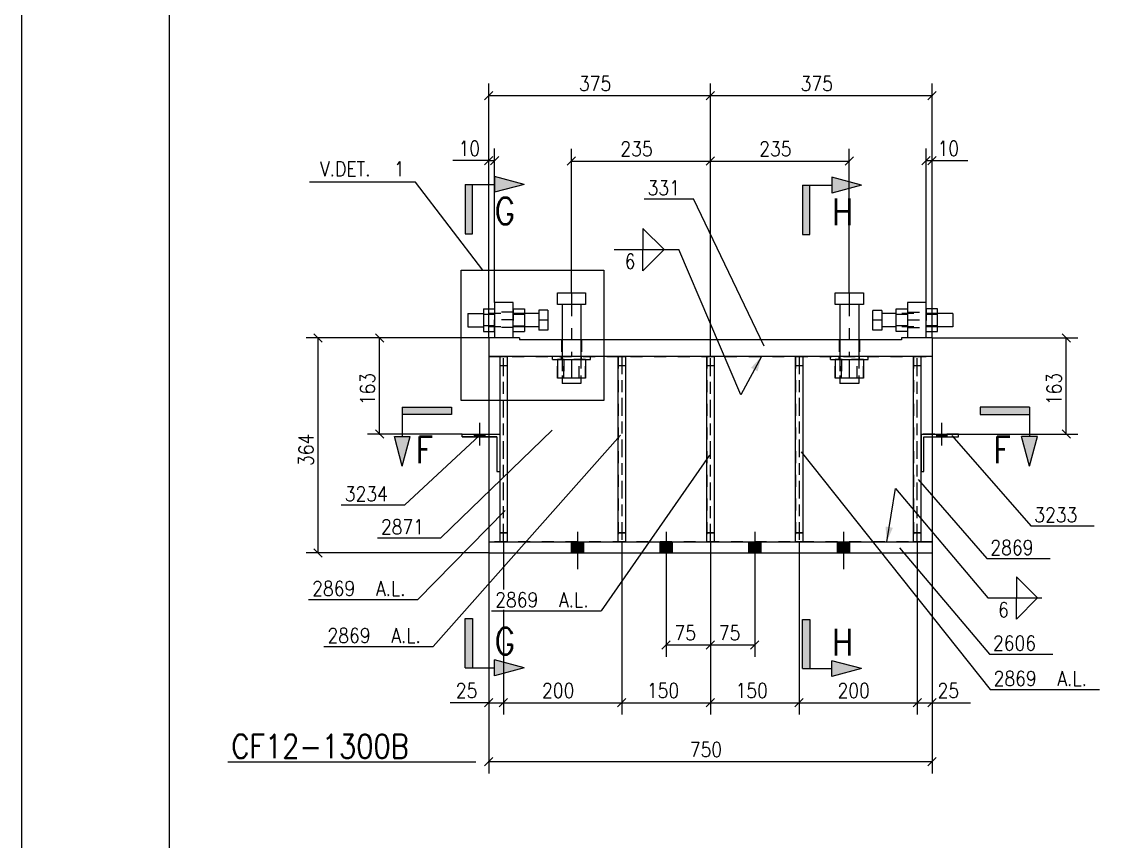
# Model space of a CAD drawing. Header units: millimetres. Extents: x 2 to 845, y 5 to 599.
# Drawn here: x 4 to 186.4, y 148.6 to 287.2 of the extents above; entities that cross this region are included whole.
import ezdxf

# ---------------------------------------------------------------- set-up
doc = ezdxf.new("R2010")
doc.units = ezdxf.units.MM
for name, pattern in [('XKITLINE00', [0]), ('XKITLINE02', [4, 2, -2]), ('XKITLINE06', [7, 3, -1, 2, -1])]:
    doc.linetypes.add(name, pattern=pattern)
for name, color, linetype, lineweight in [('Corte', 7, 'Continuous', 0), ('Cota', 4, 'Continuous', 0), ('Marca da peça', 2, 'Continuous', 0), ('Objeto gráfico', 3, 'Continuous', 0), ('Outro tipo de objeto', 7, 'Continuous', 0), ('Parafuso', 3, 'Continuous', 0), ('Peça', 2, 'Continuous', 0), ('Solda', 1, 'Continuous', 0), ('Texto', 7, 'Continuous', 0)]:
    doc.layers.add(name, color=color, linetype=linetype, lineweight=lineweight)
doc.styles.add('ROMANS', font='ROMANS__.TTF')
doc.styles.add('SIMPLEX', font='SIMPLEX_.TTF')

# ---------------------------------------------------------------- blocks, each defined once
blk = doc.blocks.new('*A476')
at = {"layer": 'Peça', "color": 4, "linetype": 'XKITLINE00', "lineweight": 0}
for p, q in [((156.2, 217.44), (162.55, 217.44)), ((156.2, 217.44), (156.2, 211.09)), ((162.55, 216.96), (162.55, 217.44)), ((156.68, 216.96), (162.55, 216.96)), ((156.68, 211.09), (156.68, 216.96)), ((156.2, 211.09), (156.68, 211.09))]:
    blk.add_line(p, q, dxfattribs=at)
at = {"layer": 'Peça', "color": 7, "linetype": 'XKITLINE02', "lineweight": 0}
for p, q in [((162.55, 217.44), (156.2, 217.44)), ((156.68, 216.96), (162.55, 216.96)), ((156.2, 211.09), (156.68, 211.09))]:
    blk.add_line(p, q, dxfattribs=at)
blk = doc.blocks.new('*A477')
at = {"layer": 'Peça', "color": 4, "linetype": 'XKITLINE00', "lineweight": 0}
for p, q in [((78.59, 217.44), (78.59, 217.44)), ((78.59, 216.96), (78.59, 217.44)), ((78.59, 217.44), (84.94, 217.44)), ((84.94, 217.44), (84.94, 217.44)), ((84.94, 217.44), (84.94, 211.09)), ((78.59, 216.96), (78.59, 216.96)), ((78.59, 216.96), (84.46, 216.96)), ((84.46, 216.96), (84.46, 216.96)), ((84.46, 216.96), (84.46, 211.09)), ((84.46, 211.09), (84.46, 211.09)), ((84.46, 211.09), (84.94, 211.09))]:
    blk.add_line(p, q, dxfattribs=at)
at = {"layer": 'Peça', "color": 7, "linetype": 'XKITLINE02', "lineweight": 0}
for p, q in [((78.59, 217.44), (84.94, 217.44)), ((84.46, 216.96), (78.59, 216.96)), ((84.46, 211.09), (84.94, 211.09))]:
    blk.add_line(p, q, dxfattribs=at)
blk = doc.blocks.new('*A478')
at = {"layer": 'Peça', "color": 7, "linetype": 'XKITLINE02', "lineweight": 0}
for p, q in [((141.68, 239.34), (141.68, 241.34)), ((141.68, 241.34), (146.45, 241.34)), ((144.07, 241.34), (144.07, 239.34)), ((146.45, 241.34), (146.45, 239.34)), ((146.45, 239.34), (141.68, 239.34)), ((142.48, 239.34), (142.48, 226.01)), ((145.65, 239.34), (145.65, 226.01)), ((145.65, 226.01), (142.48, 226.01))]:
    blk.add_line(p, q, dxfattribs=at)
blk = doc.blocks.new('*A479')
at = {"layer": 'Peça', "color": 7, "linetype": 'XKITLINE02', "lineweight": 0}
for p, q in [((141.68, 226.89), (141.68, 230.06)), ((146.45, 230.06), (141.68, 230.06)), ((142.77, 230.06), (142.77, 226.89)), ((144.07, 230.06), (144.07, 226.89)), ((145.37, 226.89), (145.37, 230.06)), ((146.45, 226.89), (146.45, 230.06)), ((146.45, 226.89), (141.68, 226.89))]:
    blk.add_line(p, q, dxfattribs=at)
blk = doc.blocks.new('*A480')
at = {"layer": 'Peça', "color": 7, "linetype": 'XKITLINE02', "lineweight": 0}
for p, q in [((140.87, 230.06), (140.87, 230.54)), ((147.27, 230.53), (140.87, 230.54)), ((140.87, 230.06), (147.27, 230.06)), ((142.37, 230.06), (142.37, 230.54)), ((145.77, 230.06), (145.77, 230.53)), ((147.27, 230.06), (147.27, 230.53))]:
    blk.add_line(p, q, dxfattribs=at)
blk = doc.blocks.new('*A481')
at = {"layer": 'Peça', "color": 4, "linetype": 'XKITLINE00', "lineweight": 0}
for p, q in [((141.68, 239.34), (141.68, 241.34)), ((141.68, 241.34), (146.45, 241.34)), ((144.07, 241.34), (144.07, 239.34)), ((146.45, 241.34), (146.45, 239.34)), ((146.45, 239.34), (141.68, 239.34)), ((142.48, 239.34), (142.48, 233.34)), ((145.65, 239.34), (145.65, 233.34)), ((142.48, 230.54), (142.48, 230.54)), ((142.48, 230.06), (142.48, 230.06)), ((145.65, 230.54), (145.65, 230.53)), ((142.48, 226.89), (142.48, 226.01)), ((145.65, 226.89), (145.65, 226.01)), ((145.65, 226.01), (142.48, 226.01))]:
    blk.add_line(p, q, dxfattribs=at)
at = {"layer": 'Peça', "color": 7, "linetype": 'XKITLINE02', "lineweight": 0}
for p, q in [((142.48, 233.34), (142.48, 230.54)), ((145.65, 233.34), (145.65, 230.54)), ((142.48, 230.54), (142.48, 230.06)), ((142.48, 230.06), (142.48, 226.89)), ((145.65, 230.53), (145.65, 226.89))]:
    blk.add_line(p, q, dxfattribs=at)
blk = doc.blocks.new('*A482')
at = {"layer": 'Peça', "color": 4, "linetype": 'XKITLINE00', "lineweight": 0}
for p, q in [((141.68, 230.06), (141.68, 226.89)), ((142.84, 230.06), (141.68, 230.06)), ((144.07, 230.06), (144.07, 226.89)), ((146.45, 230.06), (146.45, 226.89)), ((146.45, 226.89), (141.68, 226.89))]:
    blk.add_line(p, q, dxfattribs=at)
at = {"layer": 'Peça', "color": 7, "linetype": 'XKITLINE02', "lineweight": 0}
for p, q in [((142.77, 226.89), (142.77, 230.06)), ((146.45, 230.06), (142.84, 230.06)), ((145.37, 226.89), (145.37, 230.06)), ((146.45, 230.06), (146.45, 230.06)), ((146.45, 230.06), (146.45, 230.06))]:
    blk.add_line(p, q, dxfattribs=at)
blk = doc.blocks.new('*A483')
at = {"layer": 'Peça', "color": 4, "linetype": 'XKITLINE00', "lineweight": 0}
for p, q in [((140.87, 230.06), (140.87, 230.54)), ((140.87, 230.06), (147.27, 230.06)), ((147.27, 230.53), (142.84, 230.54)), ((147.27, 230.06), (147.27, 230.53))]:
    blk.add_line(p, q, dxfattribs=at)
at = {"layer": 'Peça', "color": 7, "linetype": 'XKITLINE02', "lineweight": 0}
for p, q in [((142.84, 230.54), (140.87, 230.54)), ((142.37, 230.06), (142.37, 230.54)), ((145.77, 230.06), (145.77, 230.53))]:
    blk.add_line(p, q, dxfattribs=at)
blk = doc.blocks.new('*A484')
at = {"layer": 'Peça', "color": 7, "linetype": 'XKITLINE02', "lineweight": 0}
for p, q in [((94.68, 239.34), (94.68, 241.34)), ((94.68, 241.34), (99.45, 241.34)), ((97.07, 241.34), (97.07, 239.34)), ((99.45, 241.34), (99.45, 239.34)), ((99.45, 239.34), (94.68, 239.34)), ((95.48, 239.34), (95.48, 226.01)), ((98.65, 239.34), (98.65, 226.01)), ((98.65, 226.01), (95.48, 226.01))]:
    blk.add_line(p, q, dxfattribs=at)
blk = doc.blocks.new('*A485')
at = {"layer": 'Peça', "color": 7, "linetype": 'XKITLINE02', "lineweight": 0}
for p, q in [((94.68, 226.89), (94.68, 230.06)), ((99.45, 230.06), (94.68, 230.06)), ((95.77, 230.06), (95.77, 226.89)), ((97.07, 230.06), (97.07, 226.89)), ((98.37, 226.89), (98.37, 230.06)), ((99.45, 226.89), (99.45, 230.06)), ((99.45, 226.89), (94.68, 226.89))]:
    blk.add_line(p, q, dxfattribs=at)
blk = doc.blocks.new('*A486')
at = {"layer": 'Peça', "color": 7, "linetype": 'XKITLINE02', "lineweight": 0}
for p, q in [((93.87, 230.06), (93.87, 230.54)), ((100.27, 230.53), (93.87, 230.54)), ((93.87, 230.06), (100.27, 230.06)), ((95.37, 230.06), (95.37, 230.54)), ((98.77, 230.06), (98.77, 230.53)), ((100.27, 230.06), (100.27, 230.53))]:
    blk.add_line(p, q, dxfattribs=at)
blk = doc.blocks.new('*A487')
at = {"layer": 'Peça', "color": 4, "linetype": 'XKITLINE00', "lineweight": 0}
for p, q in [((94.68, 239.34), (94.68, 241.34)), ((94.68, 241.34), (99.45, 241.34)), ((97.07, 241.34), (97.07, 239.34)), ((99.45, 241.34), (99.45, 239.34)), ((99.45, 239.34), (94.68, 239.34)), ((95.48, 239.34), (95.48, 233.34)), ((98.65, 239.34), (98.65, 233.34)), ((95.48, 230.54), (95.48, 230.54)), ((95.48, 230.06), (95.48, 230.06)), ((98.65, 230.54), (98.65, 230.53)), ((95.48, 226.89), (95.48, 226.01)), ((98.65, 226.89), (98.65, 226.01)), ((98.65, 226.01), (95.48, 226.01))]:
    blk.add_line(p, q, dxfattribs=at)
at = {"layer": 'Peça', "color": 7, "linetype": 'XKITLINE02', "lineweight": 0}
for p, q in [((95.48, 233.34), (95.48, 230.54)), ((98.65, 233.34), (98.65, 230.54)), ((95.48, 230.54), (95.48, 230.06)), ((95.48, 230.06), (95.48, 226.89)), ((98.65, 230.53), (98.65, 226.89))]:
    blk.add_line(p, q, dxfattribs=at)
blk = doc.blocks.new('*A488')
at = {"layer": 'Peça', "color": 4, "linetype": 'XKITLINE00', "lineweight": 0}
for p, q in [((94.68, 230.06), (94.68, 226.89)), ((95.84, 230.06), (94.68, 230.06)), ((97.07, 230.06), (97.07, 226.89)), ((99.45, 230.06), (99.45, 226.89)), ((99.45, 226.89), (94.68, 226.89))]:
    blk.add_line(p, q, dxfattribs=at)
at = {"layer": 'Peça', "color": 7, "linetype": 'XKITLINE02', "lineweight": 0}
for p, q in [((95.77, 226.89), (95.77, 230.06)), ((99.45, 230.06), (95.84, 230.06)), ((98.37, 226.89), (98.37, 230.06)), ((99.45, 230.06), (99.45, 230.06)), ((99.45, 230.06), (99.45, 230.06))]:
    blk.add_line(p, q, dxfattribs=at)
blk = doc.blocks.new('*A489')
at = {"layer": 'Peça', "color": 4, "linetype": 'XKITLINE00', "lineweight": 0}
for p, q in [((93.87, 230.06), (93.87, 230.54)), ((93.87, 230.06), (100.27, 230.06)), ((100.27, 230.53), (94.8, 230.54)), ((100.27, 230.06), (100.27, 230.53))]:
    blk.add_line(p, q, dxfattribs=at)
at = {"layer": 'Peça', "color": 7, "linetype": 'XKITLINE02', "lineweight": 0}
for p, q in [((94.8, 230.54), (93.87, 230.54)), ((95.37, 230.06), (95.37, 230.54)), ((98.77, 230.06), (98.77, 230.53))]:
    blk.add_line(p, q, dxfattribs=at)
blk = doc.blocks.new('*A490')
at = {"layer": 'Peça', "color": 4, "linetype": 'XKITLINE00', "lineweight": 0}
for p, q in [((83.06, 199.24), (158.06, 199.24)), ((83.06, 199.24), (83.06, 197.34)), ((158.06, 199.24), (158.06, 197.34)), ((83.06, 197.34), (158.06, 197.34))]:
    blk.add_line(p, q, dxfattribs=at)
blk = doc.blocks.new('*A491')
at = {"layer": 'Peça', "color": 4, "linetype": 'XKITLINE00', "lineweight": 0}
for p, q in [((84.94, 230.54), (84.94, 217.44)), ((86.19, 230.54), (84.94, 230.54)), ((86.19, 230.54), (86.19, 199.24)), ((84.94, 211.09), (84.94, 199.24)), ((86.19, 199.24), (84.94, 199.24))]:
    blk.add_line(p, q, dxfattribs=at)
at = {"layer": 'Peça', "color": 7, "linetype": 'XKITLINE02', "lineweight": 0}
for p, q in [((84.94, 229.04), (86.19, 229.04)), ((84.94, 217.44), (84.94, 211.09)), ((84.94, 200.74), (86.19, 200.74))]:
    blk.add_line(p, q, dxfattribs=at)
blk = doc.blocks.new('*A492')
at = {"layer": 'Peça', "color": 4, "linetype": 'XKITLINE00', "lineweight": 0}
for p, q in [((87.21, 238.61), (89.11, 238.61)), ((89.11, 237.65), (87.21, 237.65)), ((89.11, 238.61), (89.11, 234.76)), ((87.21, 235.73), (89.11, 235.73)), ((87.21, 234.76), (89.11, 234.76))]:
    blk.add_line(p, q, dxfattribs=at)
at = {"layer": 'Peça', "color": 7, "linetype": 'XKITLINE02', "lineweight": 0}
blk.add_line((87.21, 238.61), (87.21, 234.76), dxfattribs=at)
blk = doc.blocks.new('*A493')
at = {"layer": 'Peça', "color": 4, "linetype": 'XKITLINE00', "lineweight": 0}
for p, q in [((87.21, 239.69), (84.06, 239.69)), ((84.06, 239.69), (84.06, 233.69)), ((87.21, 233.69), (87.21, 239.69))]:
    blk.add_line(p, q, dxfattribs=at)
at = {"layer": 'Peça', "color": 7, "linetype": 'XKITLINE02', "lineweight": 0}
blk.add_line((87.21, 233.69), (84.06, 233.69), dxfattribs=at)
blk = doc.blocks.new('*A494')
at = {"layer": 'Peça', "color": 4, "linetype": 'XKITLINE00', "lineweight": 0}
for p, q in [((82.16, 238.61), (82.16, 234.76)), ((82.16, 238.61), (84.06, 238.61)), ((84.06, 237.65), (82.16, 237.65)), ((84.06, 235.73), (82.16, 235.73)), ((82.16, 234.76), (84.06, 234.76))]:
    blk.add_line(p, q, dxfattribs=at)
at = {"layer": 'Peça', "color": 7, "linetype": 'XKITLINE02', "lineweight": 0}
blk.add_line((84.06, 234.76), (84.06, 238.61), dxfattribs=at)
blk = doc.blocks.new('*A495')
at = {"layer": 'Peça', "color": 4, "linetype": 'XKITLINE00', "lineweight": 0}
for p, q in [((79.56, 237.8), (82.16, 237.8)), ((79.56, 237.8), (79.56, 235.58)), ((91.56, 237.8), (89.11, 237.8)), ((91.56, 238.36), (91.56, 235.02)), ((93.06, 238.36), (91.56, 238.36)), ((93.06, 238.36), (93.06, 235.02)), ((79.56, 235.58), (82.16, 235.58)), ((91.56, 235.58), (89.11, 235.58)), ((93.06, 236.69), (91.56, 236.69)), ((93.06, 235.02), (91.56, 235.02))]:
    blk.add_line(p, q, dxfattribs=at)
at = {"layer": 'Peça', "color": 7, "linetype": 'XKITLINE02', "lineweight": 0}
for p, q in [((89.11, 237.8), (82.16, 237.8)), ((89.11, 235.58), (82.16, 235.58))]:
    blk.add_line(p, q, dxfattribs=at)
blk = doc.blocks.new('*A496')
at = {"layer": 'Peça', "color": 4, "linetype": 'XKITLINE00', "lineweight": 0}
for p, q in [((148.07, 235.02), (148.07, 238.35)), ((149.57, 238.35), (148.07, 238.35)), ((149.57, 238.35), (149.57, 235.02)), ((152.02, 237.8), (149.57, 237.8)), ((161.57, 237.8), (158.97, 237.8)), ((161.57, 237.8), (161.57, 235.58)), ((149.57, 236.69), (148.07, 236.69)), ((152.02, 235.58), (149.57, 235.58)), ((161.57, 235.58), (158.97, 235.58)), ((149.57, 235.02), (148.07, 235.02))]:
    blk.add_line(p, q, dxfattribs=at)
at = {"layer": 'Peça', "color": 7, "linetype": 'XKITLINE02', "lineweight": 0}
for p, q in [((158.97, 237.8), (152.02, 237.8)), ((158.97, 235.58), (152.02, 235.58))]:
    blk.add_line(p, q, dxfattribs=at)
blk = doc.blocks.new('*A497')
at = {"layer": 'Peça', "color": 4, "linetype": 'XKITLINE00', "lineweight": 0}
for p, q in [((83.06, 230.54), (83.06, 217.44)), ((158.06, 230.54), (158.06, 217.44)), ((83.06, 216.96), (83.06, 199.24)), ((158.06, 216.96), (158.06, 199.24))]:
    blk.add_line(p, q, dxfattribs=at)
at = {"layer": 'Peça', "color": 7, "linetype": 'XKITLINE02', "lineweight": 0}
for p, q in [((83.06, 230.54), (158.06, 230.54)), ((83.06, 217.44), (83.06, 216.96)), ((158.06, 217.44), (158.06, 216.96)), ((158.06, 199.24), (83.06, 199.24))]:
    blk.add_line(p, q, dxfattribs=at)
blk = doc.blocks.new('*A498')
at = {"layer": 'Peça', "color": 7, "linetype": 'XKITLINE02', "lineweight": 0}
for p, q in [((119.94, 230.54), (119.94, 199.24)), ((119.94, 230.54), (121.19, 230.54)), ((121.19, 230.54), (121.19, 199.24)), ((119.94, 229.04), (121.19, 229.04)), ((121.19, 200.74), (119.94, 200.74)), ((121.19, 199.24), (119.94, 199.24))]:
    blk.add_line(p, q, dxfattribs=at)
blk = doc.blocks.new('*A499')
at = {"layer": 'Peça', "color": 4, "linetype": 'XKITLINE00', "lineweight": 0}
for p, q in [((158.97, 238.61), (157.07, 238.61)), ((158.97, 237.65), (157.07, 237.65)), ((158.97, 234.76), (158.97, 238.61)), ((158.97, 235.72), (157.07, 235.72)), ((157.07, 234.76), (158.97, 234.76))]:
    blk.add_line(p, q, dxfattribs=at)
at = {"layer": 'Peça', "color": 7, "linetype": 'XKITLINE02', "lineweight": 0}
blk.add_line((157.07, 238.61), (157.07, 234.76), dxfattribs=at)
blk = doc.blocks.new('*A500')
at = {"layer": 'Peça', "color": 4, "linetype": 'XKITLINE00', "lineweight": 0}
for p, q in [((157.07, 239.69), (153.92, 239.69)), ((153.92, 239.69), (153.92, 233.69)), ((157.07, 233.69), (157.07, 239.69))]:
    blk.add_line(p, q, dxfattribs=at)
at = {"layer": 'Peça', "color": 7, "linetype": 'XKITLINE02', "lineweight": 0}
blk.add_line((157.07, 233.69), (153.92, 233.69), dxfattribs=at)
blk = doc.blocks.new('*A501')
at = {"layer": 'Peça', "color": 4, "linetype": 'XKITLINE00', "lineweight": 0}
for p, q in [((154.94, 199.24), (154.94, 230.54)), ((154.94, 230.54), (156.19, 230.54)), ((156.19, 230.54), (156.19, 199.24)), ((156.19, 199.24), (154.94, 199.24))]:
    blk.add_line(p, q, dxfattribs=at)
at = {"layer": 'Peça', "color": 7, "linetype": 'XKITLINE02', "lineweight": 0}
for p, q in [((154.94, 229.04), (156.19, 229.04)), ((154.94, 200.74), (156.19, 200.74))]:
    blk.add_line(p, q, dxfattribs=at)
blk = doc.blocks.new('*A502')
at = {"layer": 'Peça', "color": 4, "linetype": 'XKITLINE00', "lineweight": 0}
for p, q in [((134.94, 199.24), (134.94, 230.54)), ((134.94, 230.54), (136.19, 230.54)), ((136.19, 230.54), (136.19, 199.24)), ((136.19, 199.24), (134.94, 199.24))]:
    blk.add_line(p, q, dxfattribs=at)
at = {"layer": 'Peça', "color": 7, "linetype": 'XKITLINE02', "lineweight": 0}
for p, q in [((134.94, 229.04), (136.19, 229.04)), ((134.94, 200.74), (136.19, 200.74))]:
    blk.add_line(p, q, dxfattribs=at)
blk = doc.blocks.new('*A503')
at = {"layer": 'Peça', "color": 4, "linetype": 'XKITLINE00', "lineweight": 0}
for p, q in [((119.94, 199.24), (119.94, 230.54)), ((119.94, 230.54), (121.19, 230.54)), ((121.19, 230.54), (121.19, 199.24)), ((121.19, 199.24), (119.94, 199.24))]:
    blk.add_line(p, q, dxfattribs=at)
at = {"layer": 'Peça', "color": 7, "linetype": 'XKITLINE02', "lineweight": 0}
for p, q in [((119.94, 229.04), (121.19, 229.04)), ((119.94, 200.74), (121.19, 200.74))]:
    blk.add_line(p, q, dxfattribs=at)
blk = doc.blocks.new('*A504')
at = {"layer": 'Peça', "color": 7, "linetype": 'XKITLINE02', "lineweight": 0}
for p, q in [((134.94, 230.54), (134.94, 199.24)), ((134.94, 230.54), (136.19, 230.54)), ((136.19, 230.54), (136.19, 199.24)), ((134.94, 229.04), (136.19, 229.04)), ((136.19, 200.74), (134.94, 200.74)), ((136.19, 199.24), (134.94, 199.24))]:
    blk.add_line(p, q, dxfattribs=at)
blk = doc.blocks.new('*A505')
at = {"layer": 'Peça', "color": 4, "linetype": 'XKITLINE00', "lineweight": 0}
for p, q in [((104.94, 199.24), (104.94, 230.54)), ((104.94, 230.54), (106.19, 230.54)), ((106.19, 230.54), (106.19, 199.24)), ((106.19, 199.24), (104.94, 199.24))]:
    blk.add_line(p, q, dxfattribs=at)
at = {"layer": 'Peça', "color": 7, "linetype": 'XKITLINE02', "lineweight": 0}
for p, q in [((104.94, 229.04), (106.19, 229.04)), ((104.94, 200.74), (106.19, 200.74))]:
    blk.add_line(p, q, dxfattribs=at)
blk = doc.blocks.new('*A506')
at = {"layer": 'Peça', "color": 7, "linetype": 'XKITLINE02', "lineweight": 0}
for p, q in [((104.94, 230.54), (104.94, 199.24)), ((104.94, 230.54), (106.19, 230.54)), ((106.19, 230.54), (106.19, 199.24)), ((104.94, 229.04), (106.19, 229.04)), ((106.19, 200.74), (104.94, 200.74)), ((106.19, 199.24), (104.94, 199.24))]:
    blk.add_line(p, q, dxfattribs=at)
blk = doc.blocks.new('*A507')
at = {"layer": 'Peça', "color": 7, "linetype": 'XKITLINE02', "lineweight": 0}
for p, q in [((84.94, 230.54), (84.94, 199.24)), ((84.94, 230.54), (86.19, 230.54)), ((86.19, 230.54), (86.19, 199.24)), ((84.94, 229.04), (86.19, 229.04)), ((86.19, 200.74), (84.94, 200.74)), ((86.19, 199.24), (84.94, 199.24))]:
    blk.add_line(p, q, dxfattribs=at)
blk = doc.blocks.new('*A508')
at = {"layer": 'Peça', "color": 4, "linetype": 'XKITLINE00', "lineweight": 0}
for p, q in [((88.26, 233.69), (83.06, 233.69)), ((83.06, 233.69), (83.06, 230.54)), ((88.26, 233.69), (88.26, 233.34)), ((158.06, 233.69), (152.87, 233.69)), ((152.87, 233.69), (152.87, 233.34)), ((158.06, 233.69), (158.06, 230.54)), ((152.87, 233.34), (88.26, 233.34)), ((158.06, 230.54), (83.06, 230.54))]:
    blk.add_line(p, q, dxfattribs=at)
blk = doc.blocks.new('*A509')
at = {"layer": 'Peça', "color": 7, "linetype": 'XKITLINE02', "lineweight": 0}
for p, q in [((154.94, 230.54), (154.94, 199.24)), ((154.94, 230.54), (156.19, 230.54)), ((156.19, 230.54), (156.19, 199.24)), ((154.94, 229.04), (156.19, 229.04)), ((156.19, 200.74), (154.94, 200.74)), ((156.19, 199.24), (154.94, 199.24))]:
    blk.add_line(p, q, dxfattribs=at)
blk = doc.blocks.new('*A510')
at = {"layer": 'Parafuso'}
for points in [[(99.11, 199.24), (99.11, 197.34), (97.01, 197.34), (97.01, 199.24)], [(99.11, 199.24), (99.11, 197.34), (97.01, 197.34), (97.01, 199.24)], [(114.11, 199.24), (114.11, 197.34), (112.01, 197.34), (112.01, 199.24)], [(114.11, 199.24), (114.11, 197.34), (112.01, 197.34), (112.01, 199.24)], [(129.11, 199.24), (129.11, 197.34), (127.01, 197.34), (127.01, 199.24)], [(129.11, 199.24), (129.11, 197.34), (127.01, 197.34), (127.01, 199.24)], [(144.11, 199.24), (144.11, 197.34), (142.01, 197.34), (142.01, 199.24)], [(144.11, 199.24), (144.11, 197.34), (142.01, 197.34), (142.01, 199.24)]]:
    blk.add_hatch(color=7, dxfattribs=at).paths.add_polyline_path(points, flags=17)
at = {"layer": 'Parafuso', "color": 7, "linetype": 'XKITLINE00', "lineweight": 0}
for p, q in [((98.06, 200.92), (98.06, 194.57)), ((98.06, 200.92), (98.06, 194.57)), ((113.06, 200.92), (113.06, 194.57)), ((113.06, 200.92), (113.06, 194.57)), ((128.06, 200.92), (128.06, 194.57)), ((128.06, 200.92), (128.06, 194.57)), ((143.06, 200.92), (143.06, 194.57)), ((143.06, 200.92), (143.06, 194.57)), ((97.01, 199.24), (97.01, 197.34)), ((97.01, 199.24), (97.01, 197.34)), ((99.11, 199.24), (99.11, 197.34)), ((99.11, 199.24), (99.11, 197.34)), ((112.01, 199.24), (112.01, 197.34)), ((112.01, 199.24), (112.01, 197.34)), ((114.11, 199.24), (114.11, 197.34)), ((114.11, 199.24), (114.11, 197.34)), ((127.01, 199.24), (127.01, 197.34)), ((127.01, 199.24), (127.01, 197.34)), ((129.11, 199.24), (129.11, 197.34)), ((129.11, 199.24), (129.11, 197.34)), ((142.01, 199.24), (142.01, 197.34)), ((142.01, 199.24), (142.01, 197.34)), ((144.11, 199.24), (144.11, 197.34)), ((144.11, 199.24), (144.11, 197.34))]:
    blk.add_line(p, q, dxfattribs=at)
blk = doc.blocks.new('*A511')
at = {"layer": 'Parafuso', "color": 7, "linetype": 'XKITLINE02', "lineweight": 0}
for p, q in [((87.21, 238.03), (84.06, 238.03)), ((87.21, 236.73), (84.06, 236.73)), ((87.21, 235.43), (84.06, 235.43))]:
    blk.add_line(p, q, dxfattribs=at)
blk = doc.blocks.new('*A512')
at = {"layer": 'Parafuso', "color": 7, "linetype": 'XKITLINE02', "lineweight": 0}
for p, q in [((153.92, 238.03), (157.07, 238.03)), ((153.92, 236.73), (157.07, 236.73)), ((153.92, 235.43), (157.07, 235.43))]:
    blk.add_line(p, q, dxfattribs=at)
blk = doc.blocks.new('*A513')
at = {"layer": 'Parafuso', "color": 7, "linetype": 'XKITLINE02', "lineweight": 0}
for p, q in [((97.07, 239.34), (97.07, 230.54)), ((97.07, 239.34), (97.07, 230.54)), ((144.07, 239.34), (144.07, 230.54)), ((144.07, 239.34), (144.07, 230.54)), ((95.37, 233.34), (95.37, 230.54)), ((95.37, 233.34), (95.37, 230.54)), ((98.77, 233.34), (98.77, 230.54)), ((98.77, 233.34), (98.77, 230.54)), ((142.37, 233.34), (142.37, 230.54)), ((142.37, 233.34), (142.37, 230.54)), ((145.77, 233.34), (145.77, 230.54)), ((145.77, 233.34), (145.77, 230.54))]:
    blk.add_line(p, q, dxfattribs=at)
blk = doc.blocks.new('*A514')
at = {"layer": 'Peça', "color": 4, "linetype": 'XKITLINE00', "lineweight": 0}
for p, q in [((152.02, 234.76), (152.02, 238.61)), ((152.02, 238.61), (153.92, 238.61)), ((153.92, 237.65), (152.02, 237.65)), ((153.92, 235.72), (152.02, 235.72)), ((153.92, 234.76), (152.02, 234.76))]:
    blk.add_line(p, q, dxfattribs=at)
at = {"layer": 'Peça', "color": 7, "linetype": 'XKITLINE02', "lineweight": 0}
blk.add_line((153.92, 238.61), (153.92, 234.76), dxfattribs=at)
blk = doc.blocks.new('*A515')
at = {"layer": 'Parafuso'}
blk.add_hatch(color=7, dxfattribs=at).paths.add_polyline_path([(158.79, 216.96), (158.79, 217.44), (160.59, 217.44), (160.59, 216.96)], flags=17)
at = {"layer": 'Parafuso', "color": 7, "linetype": 'XKITLINE00', "lineweight": 0}
for p, q in [((159.69, 219.34), (159.69, 215.53)), ((158.79, 217.44), (158.79, 216.96)), ((160.59, 217.44), (160.59, 216.96))]:
    blk.add_line(p, q, dxfattribs=at)
blk = doc.blocks.new('*A516')
at = {"layer": 'Parafuso'}
blk.add_hatch(color=7, dxfattribs=at).paths.add_polyline_path([(80.59, 216.96), (80.59, 217.44), (82.39, 217.44), (82.39, 216.96)], flags=17)
at = {"layer": 'Parafuso', "color": 7, "linetype": 'XKITLINE00', "lineweight": 0}
for p, q in [((81.49, 219.34), (81.49, 215.53)), ((80.59, 217.44), (80.59, 216.96)), ((82.39, 217.44), (82.39, 216.96))]:
    blk.add_line(p, q, dxfattribs=at)
blk = doc.blocks.new('*A1231')
at = {"layer": 'Objeto gráfico', "color": 7, "linetype": 'XKITLINE06', "lineweight": 0}
blk.add_line((155.57, 199.24), (155.57, 230.54), dxfattribs=at)
blk = doc.blocks.new('*A1232')
at = {"layer": 'Objeto gráfico', "color": 7, "linetype": 'XKITLINE06', "lineweight": 0}
blk.add_line((135.57, 230.54), (135.57, 199.24), dxfattribs=at)
blk = doc.blocks.new('*A1233')
at = {"layer": 'Objeto gráfico', "color": 7, "linetype": 'XKITLINE06', "lineweight": 0}
blk.add_line((120.56, 199.24), (120.57, 230.54), dxfattribs=at)
blk = doc.blocks.new('*A1234')
at = {"layer": 'Objeto gráfico', "color": 7, "linetype": 'XKITLINE06', "lineweight": 0}
blk.add_line((105.57, 230.54), (105.57, 199.24), dxfattribs=at)
blk = doc.blocks.new('*A1235')
at = {"layer": 'Objeto gráfico', "color": 7, "linetype": 'XKITLINE06', "lineweight": 0}
blk.add_line((85.56, 199.24), (85.56, 230.54), dxfattribs=at)
blk = doc.blocks.new('*A1403')
at = {"layer": 'Cota', "color": 7, "linetype": 'XKITLINE00', "lineweight": 0}
for p, q in [((158.06, 233.69), (182.75, 233.69)), ((180.05, 234.39), (181.46, 232.98)), ((180.75, 217.44), (180.75, 233.69)), ((162.55, 217.44), (182.75, 217.44)), ((180.05, 218.14), (181.46, 216.73))]:
    blk.add_line(p, q, dxfattribs=at)
at = {"layer": 'Cota', "color": 3}
for p in [(180.75, 233.69), (180.75, 217.44)]:
    blk.add_point(p, dxfattribs=at)
at = {"layer": 'Cota', "color": 3, "style": 'SIMPLEX', "width": 0.85}
blk.add_text('163', height=2.5, rotation=90.0002, dxfattribs=at).set_placement((179.95, 222.31))
blk = doc.blocks.new('*A1404')
at = {"layer": 'Cota', "color": 7, "linetype": 'XKITLINE00', "lineweight": 0}
for p, q in [((155.57, 199.24), (155.57, 170.02)), ((158.06, 197.34), (158.06, 170.02)), ((156.27, 172.73), (154.86, 171.31)), ((155.57, 172.02), (158.06, 172.02)), ((158.77, 172.73), (157.36, 171.31)), ((158.06, 172.02), (164.58, 172.02)), ((158.06, 172.02), (164.58, 172.02))]:
    blk.add_line(p, q, dxfattribs=at)
at = {"layer": 'Cota', "color": 3}
for p in [(155.57, 172.02), (158.06, 172.02)]:
    blk.add_point(p, dxfattribs=at)
at = {"layer": 'Cota', "color": 3, "style": 'SIMPLEX', "width": 0.85}
blk.add_text('25', height=2.5, dxfattribs=at).set_placement((159, 172.82))
blk = doc.blocks.new('*A1405')
at = {"layer": 'Cota', "color": 7, "linetype": 'XKITLINE00', "lineweight": 0}
for p, q in [((83.06, 233.69), (83.06, 265.73)), ((84.06, 239.69), (84.06, 265.73)), ((83.06, 263.68), (77.01, 263.68)), ((83.06, 263.68), (77.01, 263.68)), ((83.77, 264.38), (82.36, 262.97)), ((83.06, 263.68), (84.06, 263.68)), ((84.77, 264.38), (83.36, 262.97))]:
    blk.add_line(p, q, dxfattribs=at)
at = {"layer": 'Cota', "color": 3}
for p in [(83.06, 263.68), (84.06, 263.68)]:
    blk.add_point(p, dxfattribs=at)
at = {"layer": 'Cota', "color": 3, "style": 'SIMPLEX', "width": 0.85}
blk.add_text('10', height=2.5, dxfattribs=at).set_placement((77.95, 264.48))
blk = doc.blocks.new('*A1406')
at = {"layer": 'Cota', "color": 7, "linetype": 'XKITLINE00', "lineweight": 0}
for p, q in [((121.27, 275.37), (119.86, 273.95)), ((120.57, 230.54), (120.57, 276.71)), ((158.77, 275.37), (157.36, 273.95)), ((158.06, 233.69), (158.06, 276.71)), ((120.57, 274.66), (158.06, 274.66))]:
    blk.add_line(p, q, dxfattribs=at)
at = {"layer": 'Cota', "color": 3}
for p in [(120.57, 274.66), (158.06, 274.66)]:
    blk.add_point(p, dxfattribs=at)
at = {"layer": 'Cota', "color": 3, "style": 'SIMPLEX', "width": 0.85}
blk.add_text('375', height=2.5, dxfattribs=at).set_placement((135.83, 275.46))
blk = doc.blocks.new('*A1407')
at = {"layer": 'Cota', "color": 7, "linetype": 'XKITLINE00', "lineweight": 0}
for p, q in [((83.77, 275.37), (82.36, 273.95)), ((83.06, 233.69), (83.06, 276.71)), ((121.27, 275.37), (119.86, 273.95)), ((120.57, 230.54), (120.57, 276.71)), ((83.06, 274.66), (120.57, 274.66))]:
    blk.add_line(p, q, dxfattribs=at)
at = {"layer": 'Cota', "color": 3}
for p in [(83.06, 274.66), (120.57, 274.66)]:
    blk.add_point(p, dxfattribs=at)
at = {"layer": 'Cota', "color": 3, "style": 'SIMPLEX', "width": 0.85}
blk.add_text('375', height=2.5, dxfattribs=at).set_placement((98.33, 275.46))
blk = doc.blocks.new('*A1408')
at = {"layer": 'Cota', "color": 7, "linetype": 'XKITLINE00', "lineweight": 0}
for p, q in [((120.57, 230.54), (120.57, 265.64)), ((144.07, 241.34), (144.07, 265.64)), ((121.27, 264.3), (119.86, 262.88)), ((120.57, 263.59), (144.07, 263.59)), ((144.77, 264.3), (143.36, 262.88))]:
    blk.add_line(p, q, dxfattribs=at)
at = {"layer": 'Cota', "color": 3}
for p in [(120.57, 263.59), (144.07, 263.59)]:
    blk.add_point(p, dxfattribs=at)
at = {"layer": 'Cota', "color": 3, "style": 'SIMPLEX', "width": 0.85}
blk.add_text('235', height=2.5, dxfattribs=at).set_placement((128.83, 264.39))
blk = doc.blocks.new('*A1409')
at = {"layer": 'Cota', "color": 7, "linetype": 'XKITLINE00', "lineweight": 0}
for p, q in [((97.07, 241.34), (97.07, 265.64)), ((120.57, 230.54), (120.57, 265.64)), ((97.77, 264.3), (96.36, 262.88)), ((97.07, 263.59), (120.57, 263.59)), ((121.27, 264.3), (119.86, 262.88))]:
    blk.add_line(p, q, dxfattribs=at)
at = {"layer": 'Cota', "color": 3}
for p in [(97.07, 263.59), (120.57, 263.59)]:
    blk.add_point(p, dxfattribs=at)
at = {"layer": 'Cota', "color": 3, "style": 'SIMPLEX', "width": 0.85}
blk.add_text('235', height=2.5, dxfattribs=at).set_placement((105.33, 264.39))
blk = doc.blocks.new('*A1410')
at = {"layer": 'Cota', "color": 7, "linetype": 'XKITLINE00', "lineweight": 0}
for p, q in [((157.07, 239.69), (157.07, 265.73)), ((158.06, 233.69), (158.06, 265.73)), ((157.77, 264.38), (156.36, 262.97)), ((157.07, 263.68), (158.06, 263.68)), ((158.77, 264.38), (157.36, 262.97)), ((158.06, 263.68), (164.12, 263.68)), ((158.06, 263.68), (164.12, 263.68))]:
    blk.add_line(p, q, dxfattribs=at)
at = {"layer": 'Cota', "color": 3}
for p in [(157.07, 263.68), (158.06, 263.68)]:
    blk.add_point(p, dxfattribs=at)
at = {"layer": 'Cota', "color": 3, "style": 'SIMPLEX', "width": 0.85}
blk.add_text('10', height=2.5, dxfattribs=at).set_placement((159, 264.48))
blk = doc.blocks.new('*A1411')
at = {"layer": 'Corte'}
for points in [[(68.44, 220.76), (68.44, 222.01), (76.77, 222.01)], [(76.77, 220.76), (68.44, 220.76), (76.77, 222.01)], [(166.21, 220.76), (166.21, 222.01), (174.54, 222.01)], [(174.54, 220.76), (166.21, 220.76), (174.54, 222.01)], [(68.44, 212.01), (67.1, 217.01), (69.78, 217.01)], [(174.54, 212.01), (173.2, 217.01), (175.88, 217.01)]]:
    blk.add_hatch(color=6, dxfattribs=at).paths.add_polyline_path(points, flags=17)
at = {"layer": 'Corte', "color": 6, "linetype": 'XKITLINE00', "lineweight": 0}
for p, q in [((68.44, 222.01), (76.77, 222.01)), ((68.44, 222.01), (68.44, 217.01)), ((76.77, 220.76), (68.44, 220.76)), ((76.77, 222.01), (76.77, 220.76)), ((174.54, 222.01), (166.21, 222.01)), ((166.21, 222.01), (166.21, 220.76)), ((166.21, 220.76), (174.54, 220.76)), ((174.54, 222.01), (174.54, 217.01)), ((67.1, 217.01), (69.78, 217.01)), ((68.44, 212.01), (67.1, 217.01)), ((68.44, 212.01), (69.78, 217.01)), ((175.88, 217.01), (173.2, 217.01)), ((174.54, 212.01), (173.2, 217.01)), ((174.54, 212.01), (175.88, 217.01))]:
    blk.add_line(p, q, dxfattribs=at)
at = {"layer": 'Corte', "color": 4, "style": 'ROMANS', "width": 0.85}
for p in [(70.69, 212.51), (168.41, 212.51)]:
    blk.add_text('F', height=4.5, dxfattribs=at).set_placement(p)
blk = doc.blocks.new('*A1412')
at = {"layer": 'Marca da peça', "color": 7, "linetype": 'XKITLINE00', "lineweight": 0}
for p, q in [((135.92, 214.46), (167.88, 174.25)), ((167.88, 174.25), (186.38, 174.25))]:
    blk.add_line(p, q, dxfattribs=at)
at = {"layer": 'Marca da peça', "color": 4, "style": 'ROMANS', "width": 0.85}
for s, p in [('2869', (168.48, 174.85)), ('A.L.', (179.27, 174.85))]:
    blk.add_text(s, height=2.5, dxfattribs=at).set_placement(p)
blk = doc.blocks.new('*A1413')
at = {"layer": 'Solda'}
blk.add_hatch(color=7, dxfattribs=at).paths.add_polyline_path([(150.41, 199.24), (150.19, 201.81), (151.43, 201.6)], flags=17)
at = {"layer": 'Solda', "color": 7, "linetype": 'XKITLINE00', "lineweight": 0}
for p, q in [((150.41, 199.24), (151.88, 208.23)), ((151.88, 208.23), (167.49, 189.73)), ((167.49, 189.73), (176.63, 189.73))]:
    blk.add_line(p, q, dxfattribs=at)
at = {"layer": 'Solda', "color": 3, "linetype": 'XKITLINE00', "lineweight": 0}
for p, q in [((175.91, 189.73), (172.34, 193.3)), ((172.34, 193.3), (172.34, 189.73)), ((172.34, 189.73), (175.91, 189.73)), ((172.34, 189.73), (175.91, 189.73)), ((175.91, 189.73), (172.34, 186.16)), ((172.34, 186.16), (172.34, 189.73))]:
    blk.add_line(p, q, dxfattribs=at)
at = {"layer": 'Solda', "color": 3, "style": 'ROMANS', "width": 0.85}
blk.add_text('6', height=2.5, dxfattribs=at).set_placement((169.24, 186.48))
blk = doc.blocks.new('*A1414')
at = {"layer": 'Solda'}
blk.add_hatch(color=7, dxfattribs=at).paths.add_polyline_path([(129.19, 230.54), (128.55, 228.04), (127.45, 228.64)], flags=17)
at = {"layer": 'Solda', "color": 3, "linetype": 'XKITLINE00', "lineweight": 0}
for p, q in [((112.73, 248.63), (109.16, 252.2)), ((109.16, 252.2), (109.16, 248.63)), ((109.16, 248.63), (112.73, 248.63)), ((109.16, 248.63), (112.73, 248.63)), ((112.73, 248.63), (109.16, 245.05)), ((109.16, 245.05), (109.16, 248.63))]:
    blk.add_line(p, q, dxfattribs=at)
at = {"layer": 'Solda', "color": 7, "linetype": 'XKITLINE00', "lineweight": 0}
for p, q in [((104.31, 248.63), (115.2, 248.63)), ((125.7, 224.08), (115.2, 248.63)), ((129.19, 230.54), (125.7, 224.08))]:
    blk.add_line(p, q, dxfattribs=at)
at = {"layer": 'Solda', "color": 3, "style": 'ROMANS', "width": 0.85}
blk.add_text('6', height=2.5, dxfattribs=at).set_placement((106.06, 245.38))
blk = doc.blocks.new('*A1415')
at = {"layer": 'Marca da peça', "color": 7, "linetype": 'XKITLINE00', "lineweight": 0}
for p, q in [((161.39, 217.17), (174.76, 201.95)), ((174.76, 201.95), (185.51, 201.95))]:
    blk.add_line(p, q, dxfattribs=at)
at = {"layer": 'Marca da peça', "color": 4, "style": 'ROMANS', "width": 0.85}
blk.add_text('3233', height=2.5, dxfattribs=at).set_placement((175.36, 202.55))
blk = doc.blocks.new('*A1416')
at = {"layer": 'Marca da peça', "color": 7, "linetype": 'XKITLINE00', "lineweight": 0}
for p in [(81.49, 217.22), (58.11, 205.49)]:
    blk.add_line(p, (68.85, 205.49), dxfattribs=at)
at = {"layer": 'Marca da peça', "color": 4, "style": 'ROMANS', "width": 0.85}
blk.add_text('3234', height=2.5, dxfattribs=at).set_placement((58.71, 206.09))
blk = doc.blocks.new('*A1417')
at = {"layer": 'Marca da peça', "color": 7, "linetype": 'XKITLINE00', "lineweight": 0}
for p, q in [((152.55, 198.2), (167.77, 180.24)), ((167.77, 180.24), (178.52, 180.24))]:
    blk.add_line(p, q, dxfattribs=at)
at = {"layer": 'Marca da peça', "color": 4, "style": 'ROMANS', "width": 0.85}
blk.add_text('2606', height=2.5, dxfattribs=at).set_placement((168.37, 180.84))
blk = doc.blocks.new('*A1418')
at = {"layer": 'Marca da peça', "color": 7, "linetype": 'XKITLINE00', "lineweight": 0}
for p in [(93.81, 218.07), (64.23, 199.91)]:
    blk.add_line(p, (74.98, 199.91), dxfattribs=at)
at = {"layer": 'Marca da peça', "color": 4, "style": 'ROMANS', "width": 0.85}
blk.add_text('2871', height=2.5, dxfattribs=at).set_placement((64.83, 200.51))
blk = doc.blocks.new('*A1419')
at = {"layer": 'Marca da peça', "color": 7, "linetype": 'XKITLINE00', "lineweight": 0}
for p, q in [((155.69, 209.74), (167.33, 196.39)), ((167.33, 196.39), (178.07, 196.39))]:
    blk.add_line(p, q, dxfattribs=at)
at = {"layer": 'Marca da peça', "color": 4, "style": 'ROMANS', "width": 0.85}
blk.add_text('2869', height=2.5, dxfattribs=at).set_placement((167.93, 196.99))
blk = doc.blocks.new('*A1420')
at = {"layer": 'Marca da peça', "color": 7, "linetype": 'XKITLINE00', "lineweight": 0}
for p in [(109.34, 257.2), (129.65, 232.29)]:
    blk.add_line(p, (117.7, 257.2), dxfattribs=at)
at = {"layer": 'Marca da peça', "color": 4, "style": 'ROMANS', "width": 0.85}
blk.add_text('331', height=2.5, dxfattribs=at).set_placement((109.94, 257.8))
blk = doc.blocks.new('*A1421')
at = {"layer": 'Cota', "color": 7, "linetype": 'XKITLINE00', "lineweight": 0}
for p, q in [((85.56, 199.24), (85.56, 191.16)), ((83.06, 197.34), (83.06, 170.02)), ((85.56, 187.7), (85.56, 170.02)), ((83.06, 172.02), (76.55, 172.02)), ((83.06, 172.02), (76.55, 172.02)), ((83.77, 172.73), (82.36, 171.31)), ((83.06, 172.02), (85.56, 172.02)), ((86.27, 172.73), (84.86, 171.31))]:
    blk.add_line(p, q, dxfattribs=at)
at = {"layer": 'Cota', "color": 3}
for p in [(83.06, 172.02), (85.56, 172.02)]:
    blk.add_point(p, dxfattribs=at)
at = {"layer": 'Cota', "color": 3, "style": 'SIMPLEX', "width": 0.85}
blk.add_text('25', height=2.5, dxfattribs=at).set_placement((77.49, 172.82))
blk = doc.blocks.new('*A1422')
at = {"layer": 'Cota', "color": 7, "linetype": 'XKITLINE00', "lineweight": 0}
for p, q in [((120.56, 199.24), (120.56, 170.02)), ((135.57, 199.24), (135.57, 170.02)), ((121.27, 172.73), (119.86, 171.31)), ((120.56, 172.02), (135.57, 172.02)), ((136.27, 172.73), (134.86, 171.31))]:
    blk.add_line(p, q, dxfattribs=at)
at = {"layer": 'Cota', "color": 3}
for p in [(120.56, 172.02), (135.57, 172.02)]:
    blk.add_point(p, dxfattribs=at)
at = {"layer": 'Cota', "color": 3, "style": 'SIMPLEX', "width": 0.85}
blk.add_text('150', height=2.5, dxfattribs=at).set_placement((124.82, 172.82))
blk = doc.blocks.new('*A1423')
at = {"layer": 'Cota', "color": 7, "linetype": 'XKITLINE00', "lineweight": 0}
for p, q in [((85.56, 199.24), (85.56, 191.16)), ((105.57, 199.24), (105.57, 170.02)), ((85.56, 187.7), (85.56, 170.02)), ((86.27, 172.73), (84.86, 171.31)), ((85.56, 172.02), (105.57, 172.02)), ((106.27, 172.73), (104.86, 171.31))]:
    blk.add_line(p, q, dxfattribs=at)
at = {"layer": 'Cota', "color": 3}
for p in [(85.56, 172.02), (105.57, 172.02)]:
    blk.add_point(p, dxfattribs=at)
at = {"layer": 'Cota', "color": 3, "style": 'SIMPLEX', "width": 0.85}
blk.add_text('200', height=2.5, dxfattribs=at).set_placement((92.08, 172.82))
blk = doc.blocks.new('*A1424')
at = {"layer": 'Cota', "color": 7, "linetype": 'XKITLINE00', "lineweight": 0}
for p, q in [((135.57, 199.24), (135.57, 170.02)), ((155.57, 199.24), (155.57, 170.02)), ((136.27, 172.73), (134.86, 171.31)), ((135.57, 172.02), (155.57, 172.02)), ((156.27, 172.73), (154.86, 171.31))]:
    blk.add_line(p, q, dxfattribs=at)
at = {"layer": 'Cota', "color": 3}
for p in [(135.57, 172.02), (155.57, 172.02)]:
    blk.add_point(p, dxfattribs=at)
at = {"layer": 'Cota', "color": 3, "style": 'SIMPLEX', "width": 0.85}
blk.add_text('200', height=2.5, dxfattribs=at).set_placement((142.08, 172.82))
blk = doc.blocks.new('*A1425')
at = {"layer": 'Cota', "color": 7, "linetype": 'XKITLINE00', "lineweight": 0}
for p, q in [((105.57, 199.24), (105.57, 170.02)), ((120.56, 199.24), (120.56, 170.02)), ((106.27, 172.73), (104.86, 171.31)), ((105.57, 172.02), (120.56, 172.02)), ((121.27, 172.73), (119.86, 171.31))]:
    blk.add_line(p, q, dxfattribs=at)
at = {"layer": 'Cota', "color": 3}
for p in [(105.57, 172.02), (120.56, 172.02)]:
    blk.add_point(p, dxfattribs=at)
at = {"layer": 'Cota', "color": 3, "style": 'SIMPLEX', "width": 0.85}
blk.add_text('150', height=2.5, dxfattribs=at).set_placement((109.82, 172.82))
blk = doc.blocks.new('*A1426')
at = {"layer": 'Cota', "color": 7, "linetype": 'XKITLINE00', "lineweight": 0}
for p, q in [((113.06, 200.92), (113.06, 179.78)), ((120.56, 199.24), (120.56, 179.78)), ((113.77, 182.49), (112.36, 181.08)), ((121.27, 182.49), (119.86, 181.08)), ((113.06, 181.78), (120.56, 181.78))]:
    blk.add_line(p, q, dxfattribs=at)
at = {"layer": 'Cota', "color": 3}
for p in [(113.06, 181.78), (120.56, 181.78)]:
    blk.add_point(p, dxfattribs=at)
at = {"layer": 'Cota', "color": 3, "style": 'SIMPLEX', "width": 0.85}
blk.add_text('75', height=2.5, dxfattribs=at).set_placement((114.49, 182.58))
blk = doc.blocks.new('*A1427')
at = {"layer": 'Cota', "color": 7, "linetype": 'XKITLINE00', "lineweight": 0}
for p, q in [((128.06, 200.92), (128.06, 179.78)), ((120.56, 199.24), (120.56, 179.78)), ((121.27, 182.49), (119.86, 181.08)), ((128.77, 182.49), (127.36, 181.08)), ((120.56, 181.78), (128.06, 181.78))]:
    blk.add_line(p, q, dxfattribs=at)
at = {"layer": 'Cota', "color": 3}
for p in [(120.56, 181.78), (128.06, 181.78)]:
    blk.add_point(p, dxfattribs=at)
at = {"layer": 'Cota', "color": 3, "style": 'SIMPLEX', "width": 0.85}
blk.add_text('75', height=2.5, dxfattribs=at).set_placement((121.99, 182.58))
blk = doc.blocks.new('*A1428')
at = {"layer": 'Cota', "color": 7, "linetype": 'XKITLINE00', "lineweight": 0}
for p, q in [((83.06, 233.69), (52.16, 233.69)), ((53.5, 234.4), (54.91, 232.98)), ((54.21, 197.34), (54.21, 233.69)), ((83.06, 197.34), (52.16, 197.34)), ((53.5, 198.04), (54.91, 196.63))]:
    blk.add_line(p, q, dxfattribs=at)
at = {"layer": 'Cota', "color": 3}
for p in [(54.21, 233.69), (54.21, 197.34)]:
    blk.add_point(p, dxfattribs=at)
at = {"layer": 'Cota', "color": 3, "style": 'SIMPLEX', "width": 0.85}
blk.add_text('364', height=2.5, rotation=90.0002, dxfattribs=at).set_placement((53.41, 212.03))
blk = doc.blocks.new('*A1429')
at = {"layer": 'Cota', "color": 7, "linetype": 'XKITLINE00', "lineweight": 0}
for p, q in [((83.06, 197.34), (83.06, 160.06)), ((158.06, 197.34), (158.06, 160.06)), ((83.77, 162.77), (82.36, 161.35)), ((158.77, 162.77), (157.36, 161.35)), ((83.06, 162.06), (158.06, 162.06))]:
    blk.add_line(p, q, dxfattribs=at)
at = {"layer": 'Cota', "color": 3}
for p in [(83.06, 162.06), (158.06, 162.06)]:
    blk.add_point(p, dxfattribs=at)
at = {"layer": 'Cota', "color": 3, "style": 'SIMPLEX', "width": 0.85}
blk.add_text('750', height=2.5, dxfattribs=at).set_placement((117.08, 162.86))
blk = doc.blocks.new('*A1430')
at = {"layer": 'Cota', "color": 7, "linetype": 'XKITLINE00', "lineweight": 0}
for p, q in [((83.06, 233.69), (62.56, 233.69)), ((63.9, 234.4), (65.32, 232.98)), ((64.61, 217.44), (64.61, 233.69)), ((78.59, 217.44), (62.56, 217.44)), ((63.9, 218.14), (65.32, 216.73))]:
    blk.add_line(p, q, dxfattribs=at)
at = {"layer": 'Cota', "color": 3}
for p in [(64.61, 233.69), (64.61, 217.44)]:
    blk.add_point(p, dxfattribs=at)
at = {"layer": 'Cota', "color": 3, "style": 'SIMPLEX', "width": 0.85}
blk.add_text('163', height=2.5, rotation=90.0002, dxfattribs=at).set_placement((63.81, 222.31))
blk = doc.blocks.new('*A1431')
at = {"color": 7, "linetype": 'XKITLINE00', "lineweight": 0}
for p, q in [((70.69, 260.01), (52.76, 260.01)), ((82.06, 245.13), (70.69, 260.01)), ((78.4, 223.1), (78.4, 245.13)), ((78.4, 245.13), (102.56, 245.13)), ((102.56, 245.13), (102.56, 223.1)), ((102.56, 223.1), (78.4, 223.1))]:
    blk.add_line(p, q, dxfattribs=at)
at = {"color": 1, "style": 'ROMANS', "width": 0.85}
for s, p in [('V.DET.', (54.51, 261.01)), ('1', (67.05, 261.01))]:
    blk.add_text(s, height=2.5, dxfattribs=at).set_placement(p)
blk = doc.blocks.new('*A1432')
at = {"layer": 'Corte'}
for points in [[(146.12, 259.5), (141.12, 258.16), (141.12, 260.84)], [(137.37, 251.17), (136.12, 251.17), (136.12, 259.5)], [(137.37, 259.5), (137.37, 251.17), (136.12, 259.5)], [(137.37, 177.78), (136.12, 177.78), (136.12, 186.11)], [(137.37, 186.11), (137.37, 177.78), (136.12, 186.11)], [(146.12, 177.78), (141.12, 176.44), (141.12, 179.12)]]:
    blk.add_hatch(color=6, dxfattribs=at).paths.add_polyline_path(points, flags=17)
at = {"layer": 'Corte', "color": 6, "linetype": 'XKITLINE00', "lineweight": 0}
for p, q in [((146.12, 259.5), (141.12, 260.84)), ((141.12, 260.84), (141.12, 258.16)), ((136.12, 259.5), (141.12, 259.5)), ((136.12, 259.5), (136.12, 251.17)), ((137.37, 251.17), (137.37, 259.5)), ((146.12, 259.5), (141.12, 258.16)), ((136.12, 251.17), (137.37, 251.17)), ((136.12, 177.78), (136.12, 186.11)), ((136.12, 186.11), (137.37, 186.11)), ((137.37, 186.11), (137.37, 177.78)), ((146.12, 177.78), (141.12, 179.12)), ((141.12, 176.44), (141.12, 179.12)), ((136.12, 177.78), (141.12, 177.78)), ((146.12, 177.78), (141.12, 176.44))]:
    blk.add_line(p, q, dxfattribs=at)
at = {"layer": 'Corte', "color": 4, "style": 'ROMANS', "width": 0.85}
for p in [(141.12, 252.75), (141.12, 180.03)]:
    blk.add_text('H', height=4.5, dxfattribs=at).set_placement(p)
blk = doc.blocks.new('*A1433')
at = {"layer": 'Corte'}
for points in [[(89.07, 259.65), (84.06, 258.31), (84.06, 260.99)], [(80.32, 251.31), (79.07, 251.31), (79.07, 259.65)], [(80.32, 259.65), (80.32, 251.31), (79.07, 259.65)], [(80.31, 177.92), (79.06, 177.92), (79.06, 186.25)], [(80.31, 186.25), (80.31, 177.92), (79.06, 186.25)], [(89.06, 177.92), (84.06, 176.58), (84.06, 179.26)]]:
    blk.add_hatch(color=6, dxfattribs=at).paths.add_polyline_path(points, flags=17)
at = {"layer": 'Corte', "color": 6, "linetype": 'XKITLINE00', "lineweight": 0}
for p, q in [((89.07, 259.65), (84.06, 260.99)), ((84.06, 260.99), (84.06, 258.31)), ((79.07, 259.65), (84.06, 259.65)), ((79.07, 259.65), (79.07, 251.31)), ((80.32, 251.31), (80.32, 259.65)), ((89.07, 259.65), (84.06, 258.31)), ((79.07, 251.31), (80.32, 251.31)), ((79.06, 177.92), (79.06, 186.25)), ((79.06, 186.25), (80.31, 186.25)), ((80.31, 186.25), (80.31, 177.92)), ((89.06, 177.92), (84.06, 179.26)), ((84.06, 176.58), (84.06, 179.26)), ((79.06, 177.92), (84.06, 177.92)), ((89.06, 177.92), (84.06, 176.58))]:
    blk.add_line(p, q, dxfattribs=at)
at = {"layer": 'Corte', "color": 4, "style": 'ROMANS', "width": 0.85}
for p in [(84.06, 252.9), (84.06, 180.17)]:
    blk.add_text('G', height=4.5, dxfattribs=at).set_placement(p)
blk = doc.blocks.new('*A1434')
at = {"layer": 'Texto', "color": 4, "linetype": 'XKITLINE00', "lineweight": 0}
blk.add_line((38.93, 162.05), (80.91, 162.05), dxfattribs=at)
at = {"layer": 'Texto', "color": 4, "style": 'ROMANS', "width": 0.85}
blk.add_text('CF12-1300B', height=4, dxfattribs=at).set_placement((39.53, 162.65))
blk = doc.blocks.new('*A1435')
at = {"layer": 'Marca da peça', "color": 7, "linetype": 'XKITLINE00', "lineweight": 0}
for p in [(105.36, 217.24), (55.19, 181.52)]:
    blk.add_line(p, (73.69, 181.52), dxfattribs=at)
at = {"layer": 'Marca da peça', "color": 4, "style": 'ROMANS', "width": 0.85}
for s, p in [('2869', (55.79, 182.12)), ('A.L.', (66.58, 182.12))]:
    blk.add_text(s, height=2.5, dxfattribs=at).set_placement(p)
blk = doc.blocks.new('*A1436')
at = {"layer": 'Marca da peça', "color": 7, "linetype": 'XKITLINE00', "lineweight": 0}
for p in [(120.4, 213.87), (83.56, 187.58)]:
    blk.add_line(p, (102.07, 187.58), dxfattribs=at)
at = {"layer": 'Marca da peça', "color": 4, "style": 'ROMANS', "width": 0.85}
for s, p in [('2869', (84.16, 188.18)), ('A.L.', (94.95, 188.18))]:
    blk.add_text(s, height=2.5, dxfattribs=at).set_placement(p)
blk = doc.blocks.new('*A1437')
at = {"layer": 'Marca da peça', "color": 7, "linetype": 'XKITLINE00', "lineweight": 0}
for p in [(85.85, 204.52), (52.59, 189.48)]:
    blk.add_line(p, (71.1, 189.48), dxfattribs=at)
at = {"layer": 'Marca da peça', "color": 4, "style": 'ROMANS', "width": 0.85}
for s, p in [('2869', (53.19, 190.08)), ('A.L.', (63.98, 190.08))]:
    blk.add_text(s, height=2.5, dxfattribs=at).set_placement(p)

msp = doc.modelspace()

# ---------------------------------------------------------------- linework, layer by layer
at = {"layer": 'Outro tipo de objeto', "color": 7, "linetype": 'XKITLINE00', "lineweight": 0}
msp.add_line((4.04, 599), (4.04, 5.04), dxfattribs=at)
at = {"layer": 'Outro tipo de objeto', "color": 6, "linetype": 'XKITLINE00', "lineweight": 0}
msp.add_line((29, 589), (29, 15), dxfattribs=at)

# ---------------------------------------------------------------- block references
at = {"lineweight": 0}
for name in ['*A1407', '*A1406', '*A1405', '*A1409', '*A1408', '*A1410', '*A1431', '*A1420', '*A1414', '*A484', '*A487', '*A478', '*A481', '*A493', '*A513', '*A500', '*A495', '*A494', '*A511', '*A492', '*A496', '*A514', '*A512', '*A499', '*A1428', '*A1430', '*A508', '*A1403', '*A497', '*A491', '*A507', '*A1235', '*A486', '*A489', '*A485', '*A488', '*A505', '*A506', '*A1234', '*A498', '*A503', '*A1233', '*A502', '*A504', '*A1232', '*A480', '*A483', '*A479', '*A482', '*A501', '*A509', '*A1231', '*A516', '*A515', '*A1435', '*A1416', '*A1418', '*A477', '*A476', '*A1415', '*A1436', '*A1412', '*A1419', '*A1413', '*A1437', '*A510', '*A1426', '*A1427', '*A1421', '*A490', '*A1423', '*A1425', '*A1422', '*A1424', '*A1404', '*A1429', '*A1417', '*A1434']:
    msp.add_blockref(name, (0, 0), dxfattribs=at)
at = {"layer": 'Corte', "lineweight": 0}
for name in ['*A1433', '*A1432', '*A1411']:
    msp.add_blockref(name, (0, 0), dxfattribs=at)

doc.saveas('drawing.dxf')
